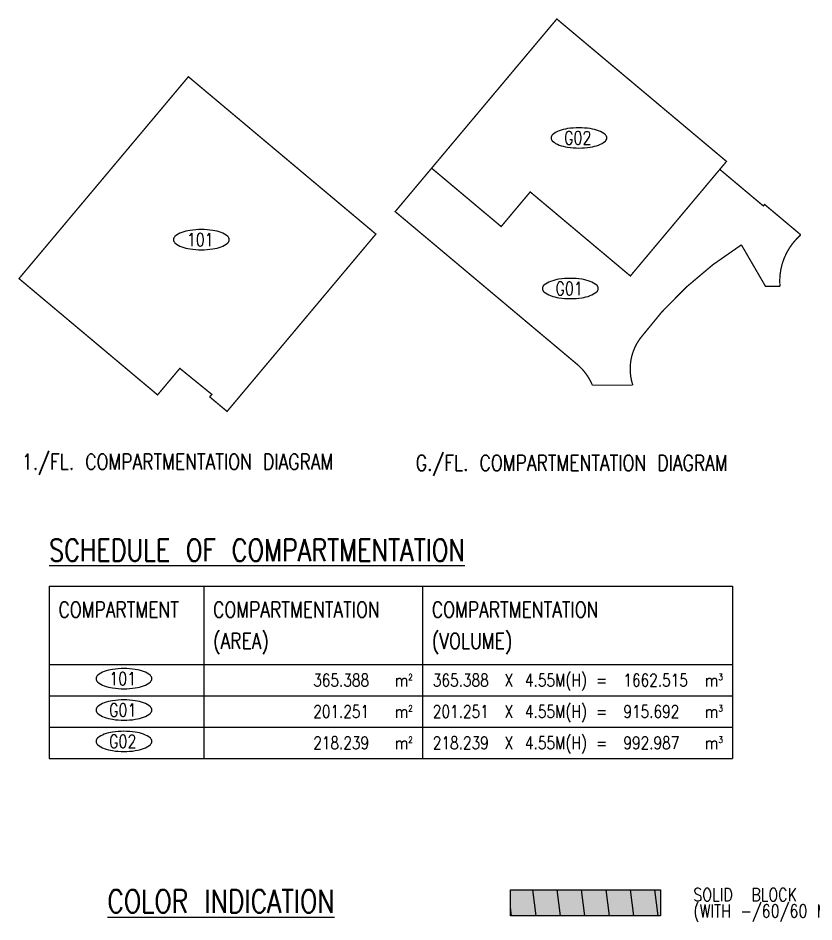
# Model space of a CAD drawing. Header units: millimetres. Extents: x 833220848 to 834439174, y 817676276 to 818025844.
# Drawn here: x 834323340 to 834353805, y 817936946 to 817971542 of the extents above; entities that cross this region are included whole.
import ezdxf
from ezdxf.enums import TextEntityAlignment as Align

# ---------------------------------------------------------------- set-up
doc = ezdxf.new("R2010")
doc.units = ezdxf.units.MM
doc.header["$LTSCALE"] = 1000
doc.header["$MEASUREMENT"] = 0
doc.linetypes.add('N132X01M - Default$0$R_WKCD_LB - Model$0$DIVIDE', pattern=[1.25, 0.5, -0.25, 0, -0.25, 0, -0.25])
for name, color, linetype in [('MGD041_4', 6, 'Continuous'), ('MGD044_1', 2, 'Continuous'), ('MGD044_3', 4, 'Continuous'), ('MGD047', 2, 'Continuous'), ('MGD064_C175', 175, 'Continuous'), ('VPA050_Marks', 1, 'Continuous')]:
    doc.layers.add(name, color=color, linetype=linetype)
doc.styles.get("Standard").update_dxf_attribs({"font": 'txt.shx', "width": 0.8})

msp = doc.modelspace()

# ---------------------------------------------------------------- hatches: boundary and pattern name
at = {"layer": 'MGD044_1'}
h = msp.add_hatch(dxfattribs=at)
h.set_pattern_fill('ANSI31', color=256, scale=7500, angle=45, style=0)
h.set_pattern_definition([(90, (0, 0), (-937.5, 1.13686837721616e-13), [])])
h.paths.add_polyline_path([(834342187.1667564, 817938175.38749), (834347937.1667564, 817938175.38749), (834347937.1667564, 817937175.38749), (834342187.1667564, 817937175.38749)])
at = {"layer": 'MGD064_C175'}
msp.add_hatch(color=256, dxfattribs=at).paths.add_polyline_path([(834342187.1667564, 817938175.38749), (834347937.1667564, 817938175.38749), (834347937.1667564, 817937175.38749), (834342187.1667564, 817937175.38749)])

# ---------------------------------------------------------------- linework, layer by layer
at = {"layer": 'MGD044_1', "linetype": 'Continuous'}
msp.add_lwpolyline([(834342187.1667564, 817938175.38749), (834347937.1667564, 817938175.38749), (834347937.1667564, 817937175.38749), (834342187.1667564, 817937175.38749), (834342187.1667564, 817938175.38749)], dxfattribs=at)
at = {"layer": 'MGD047'}
for points in [[(834344808.9371254, 817967342.8276151, 0.03730534795898525), (834344372.7358168, 817967310.2369759, 0.04975644492861348), (834344054.5150058, 817967229.4619681, 0.09308857196214157), (834343797.1903585, 817967077.4245591, 0.2161493872853625), (834343742.0231322, 817966955.7730863, 0.2161493872853504), (834343797.1903585, 817966834.121613, 0.09308857196214178), (834344054.515006, 817966682.0842044, 0.04975644492862526), (834344372.7358171, 817966601.3091964, 0.03730534795900746), (834344808.9371254, 817966568.7185576, 0.03730534795899037), (834345245.1384338, 817966601.3091967, 0.04975644492862083), (834345563.3592451, 817966682.0842046, 0.09308857196216674), (834345820.6838926, 817966834.1216135, 0.2161493872853649), (834345875.8511186, 817966955.7730862, 0.2161493872853535), (834345820.6838921, 817967077.4245591, 0.09308857196213983), (834345563.3592452, 817967229.461968, 0.04975644492861569), (834345245.1384337, 817967310.236976, 0.0373053479589939)], [(834330357.3650122, 817963447.7200533, 0.03730534795898525), (834329921.1637036, 817963415.1294142, 0.04975644492861348), (834329602.9428926, 817963334.3544062, 0.09308857196214157), (834329345.6182452, 817963182.3169974, 0.2161493872853625), (834329290.4510189, 817963060.6655246, 0.2161493872853504), (834329345.6182452, 817962939.0140513, 0.09308857196214178), (834329602.9428927, 817962786.9766427, 0.04975644492862526), (834329921.1637038, 817962706.2016345, 0.03730534795900746), (834330357.3650122, 817962673.6109958, 0.03730534795899037), (834330793.5663205, 817962706.201635, 0.04975644492862083), (834331111.7871318, 817962786.9766427, 0.09308857196216674), (834331369.1117793, 817962939.0140517, 0.2161493872853649), (834331424.2790053, 817963060.6655244, 0.2161493872853535), (834331369.1117789, 817963182.3169974, 0.09308857196213983), (834331111.7871319, 817963334.3544062, 0.04975644492861569), (834330793.5663204, 817963415.1294142, 0.0373053479589939)], [(834344481.4165728, 817961578.1896985, 0.03730534795898525), (834344045.2152643, 817961545.5990593, 0.04975644492861348), (834343726.9944532, 817961464.8240514, 0.09308857196214157), (834343469.6698059, 817961312.7866426, 0.2161493872853625), (834343414.5025797, 817961191.1351697, 0.2161493872853504), (834343469.6698059, 817961069.4836965, 0.09308857196214178), (834343726.9944534, 817960917.4462879, 0.04975644492862526), (834344045.2152646, 817960836.6712797, 0.03730534795900746), (834344481.4165728, 817960804.0806409, 0.03730534795899037), (834344917.6178813, 817960836.6712801, 0.04975644492862083), (834345235.8386924, 817960917.4462879, 0.09308857196216674), (834345493.16334, 817961069.4836968, 0.2161493872853649), (834345548.3305659, 817961191.1351695, 0.2161493872853535), (834345493.1633396, 817961312.7866426, 0.09308857196213983), (834345235.8386927, 817961464.8240514, 0.04975644492861569), (834344917.6178811, 817961545.5990593, 0.0373053479589939)]]:
    msp.add_lwpolyline(points, format="xyb", close=True, dxfattribs=at)
at = {"layer": 'VPA050_Marks', "color": 6}
for p, q in [((834324528.9012511, 817949798.1383694), (834324528.9012511, 817943198.1383681)), ((834324528.9012511, 817949798.138368), (834350693.802897, 817949798.1383677)), ((834330445.912427, 817949798.1383704), (834330445.9124271, 817943198.1383684)), ((834338819.857662, 817949798.1383704), (834338819.857662, 817943198.138368)), ((834350693.802897, 817949798.1383704), (834350693.8028969, 817943198.1383678)), ((834324528.9012511, 817946798.138368), (834350693.802897, 817946798.1383677)), ((834324528.9012511, 817943198.1383682), (834350693.802897, 817943198.1383679))]:
    msp.add_line(p, q, dxfattribs=at)
at = {"layer": 'VPA050_Marks', "color": 1}
for p, q in [((834324528.9012512, 817945598.1383681), (834350693.802897, 817945598.1383678)), ((834324528.9012511, 817944398.138368), (834350693.802897, 817944398.1383678))]:
    msp.add_line(p, q, dxfattribs=at)
at = {"layer": 'VPA050_Marks', "color": 2, "linetype": 'N132X01M - Default$0$R_WKCD_LB - Model$0$DIVIDE', "const_width": 50}
msp.add_lwpolyline([(834339170.6231961, 817965796.3941737), (834343962.6048074, 817971507.2554736), (834350038.9567329, 817966408.5908155), (834350171.3980665, 817966297.4593204), (834350231.1860136, 817966247.2912761), (834350458.6602018, 817966056.4159657), (834350249.7556748, 817965807.452132), (834346778.7026175, 817961670.8121806), (834342944.6501791, 817964887.9641672), (834341832.6275802, 817963562.7072386), (834339170.6231372, 817965796.3941784)], close=True, dxfattribs=at)
msp.add_lwpolyline([(834324162.3118777, 817962508.6267549), (834323374.8970569, 817961570.2223134), (834323374.8970569, 817961570.2223134), (834325018.0656145, 817960191.4401764), (834325018.0656184, 817960191.4401813), (834328679.7548263, 817957118.9181167), (834329531.4484072, 817958133.9270005), (834330757.8683168, 817957137.4736882), (834330677.5198659, 817957041.7181331), (834331340.1482676, 817956485.7068733), (834337036.853465, 817963274.7757574), (834329859.0170686, 817969297.6956311), (834324162.3118778, 817962508.6267549)], dxfattribs=at)
at = {"layer": 'VPA050_Marks', "color": 2, "linetype": 'N132X01M - Default$0$R_WKCD_LB - Model$0$DIVIDE', "const_width": 50, "elevation": 50}
msp.add_lwpolyline([(834353302.4428055, 817963245.9434862, 0.2384653611171952), (834352504.0388741, 817961277.6709667), (834351949.0322014, 817961277.6709667), (834351028.8325758, 817962862.3341416, 0.09205047436068645), (834347147.7535932, 817959274.7676078, 0.2417037481053941), (834346871.5343109, 817957491.9636246), (834345325.1931095, 817957491.9636248, 0.1109492417498052), (834344786.8787205, 817958251.0623778), (834337775.7740276, 817964134.077742), (834339170.6231961, 817965796.3941737), (834341181.4898214, 817964109.076728), (834341832.6275802, 817963562.7072386), (834342944.6501794, 817964887.9641665), (834346778.7026174, 817961670.8121805), (834350201.5465991, 817965749.9987937), (834351867.6933017, 817964351.935743), (834351915.9069945, 817964409.3851742), (834352698.2345635, 817963752.9343995), (834353302.4427856, 817963245.9434689)], format="xyb", dxfattribs=at)
at = {"layer": 'VPA050_Marks'}
for points in [[(834327392.1714704, 817946643.2633353, 0.03730534795898525), (834326955.9701618, 817946610.672696, 0.04975644492861348), (834326637.7493508, 817946529.8976883, 0.09308857196214157), (834326380.4247034, 817946377.8602793, 0.2161493872853625), (834326325.257477, 817946256.2088065, 0.2161493872853504), (834326380.4247034, 817946134.5573334, 0.09308857196214178), (834326637.7493509, 817945982.5199245, 0.04975644492862526), (834326955.970162, 817945901.7449166, 0.03730534795900746), (834327392.1714704, 817945869.1542777, 0.03730534795899037), (834327828.3727788, 817945901.7449168, 0.04975644492862083), (834328146.59359, 817945982.5199248, 0.09308857196216674), (834328403.9182374, 817946134.5573336, 0.2161493872853649), (834328459.0854635, 817946256.2088064, 0.2161493872853535), (834328403.918237, 817946377.8602794, 0.09308857196213983), (834328146.59359, 817946529.8976883, 0.04975644492861569), (834327828.3727787, 817946610.6726962, 0.0373053479589939)], [(834327392.1714704, 817945443.2633355, 0.03730534795898525), (834326955.9701618, 817945410.6726961, 0.04975644492861348), (834326637.7493508, 817945329.8976884, 0.09308857196214157), (834326380.4247034, 817945177.8602794, 0.2161493872853625), (834326325.257477, 817945056.2088066, 0.2161493872853504), (834326380.4247034, 817944934.5573335, 0.09308857196214178), (834326637.7493509, 817944782.5199246, 0.04975644492862526), (834326955.970162, 817944701.7449167, 0.03730534795900746), (834327392.1714704, 817944669.1542778, 0.03730534795899037), (834327828.3727788, 817944701.7449169, 0.04975644492862083), (834328146.59359, 817944782.5199249, 0.09308857196216674), (834328403.9182374, 817944934.5573337, 0.2161493872853649), (834328459.0854635, 817945056.2088065, 0.2161493872853535), (834328403.918237, 817945177.8602796, 0.09308857196213983), (834328146.59359, 817945329.8976884, 0.04975644492861569), (834327828.3727787, 817945410.6726964, 0.0373053479589939)], [(834327392.1714704, 817944243.2633353, 0.03730534795898525), (834326955.9701618, 817944210.672696, 0.04975644492861348), (834326637.7493508, 817944129.8976883, 0.09308857196214157), (834326380.4247034, 817943977.8602793, 0.2161493872853625), (834326325.257477, 817943856.2088065, 0.2161493872853504), (834326380.4247034, 817943734.5573334, 0.09308857196214178), (834326637.7493509, 817943582.5199245, 0.04975644492862526), (834326955.970162, 817943501.7449166, 0.03730534795900746), (834327392.1714704, 817943469.1542777, 0.03730534795899037), (834327828.3727788, 817943501.7449168, 0.04975644492862083), (834328146.59359, 817943582.5199248, 0.09308857196216674), (834328403.9182374, 817943734.5573336, 0.2161493872853649), (834328459.0854635, 817943856.2088064, 0.2161493872853535), (834328403.918237, 817943977.8602794, 0.09308857196213983), (834328146.59359, 817944129.8976883, 0.04975644492861569), (834327828.3727787, 817944210.6726962, 0.0373053479589939)]]:
    msp.add_lwpolyline(points, format="xyb", close=True, dxfattribs=at)

# ---------------------------------------------------------------- texts
at = {"layer": 'MGD041_4', "width": 0.8}
for s, p in [('1./FL. COMPARTMENTATION DIAGRAM', (834323487.8072203, 817954258.4962679)), ('G./FL. COMPARTMENTATION DIAGRAM', (834338563.1161833, 817954215.7197529))]:
    msp.add_text(s, height=600, dxfattribs=at).set_placement(p)
at = {"layer": 'MGD044_1', "width": 0.8}
for s, p in [('SOLID  BLOCK', (834349187.1667564, 817937737.88749)), ('(WITH -/60/60 MIN. FRR)', (834349187.1667564, 817937112.88749))]:
    msp.add_text(s, height=500.0000000000001, dxfattribs=at).set_placement(p)
at = {"layer": 'MGD044_3', "width": 0.8}
msp.add_text('%%UCOLOR INDICATION', height=875, dxfattribs=at).set_placement((834326761.5892386, 817937300.3874902))
at = {"layer": 'MGD047', "width": 0.8}
for s, p in [('G02', (834344763.5582305, 817966955.7730862)), ('101', (834330311.9861172, 817963060.6655244)), ('G01', (834344436.037678, 817961191.1351695))]:
    msp.add_text(s, height=500, dxfattribs=at).set_placement(p, align=Align.MIDDLE)
at = {"layer": 'VPA050_Marks'}
for s, height, width, p in [('%%USCHEDULE OF COMPARTMENTATION', 840, 0.8, (834324528.9012511, 817950758.1383694)), ('COMPARTMENT', 600, 0.8, (834324888.9012511, 817948598.1383656)), ('COMPARTMENTATION', 600, 0.8, (834330805.912427, 817948598.138368)), ('COMPARTMENTATION', 600, 0.8, (834339179.857662, 817948598.1383655)), ('(AREA)', 600, 0.8, (834330805.912427, 817947398.138368)), ('(VOLUME)', 600, 0.8, (834339179.857662, 817947398.1383655)), ('4.55M(H)', 480.0000000000001, 0.8, (834342743.6701663, 817945958.1383679)), ('365.388', 480.0000000000001, 0.8, (834334638.3334569, 817945958.138368)), ('m', 480.0000011920929, 0.8499999819944303, (834337753.0909289, 817945958.138368)), ('2', 240.0000005960464, 0.8500000316649674, (834338273.8909302, 817946198.1383686)), ('365.388', 480.0000000000001, 0.8, (834339217.0835178, 817945958.1383679)), ('X', 480.0000000000001, 0.8, (834341962.1022155, 817945958.1383679)), ('=', 480.0000000000001, 0.8, (834345461.9074634, 817945958.1383679)), ('1662.515', 480.0000000000001, 0.8, (834346512.2786919, 817945958.1383679)), ('m', 480.0000011920929, 0.8499999819944303, (834349627.0361639, 817945958.1383679)), ('3', 240.0000005960464, 0.8500000316649674, (834350147.8361652, 817946198.1383685)), ('201.251', 480.0000000000001, 0.8, (834334638.3334569, 817944758.1383681)), ('2', 240.0000005960464, 0.8500000316649674, (834338273.8909302, 817944998.1383687)), ('201.251', 480.0000000000001, 0.8, (834339217.0835178, 817944758.138368)), ('X', 480.0000000000001, 0.8, (834341962.1022155, 817944758.138368)), ('4.55M(H)', 480.0000000000001, 0.8, (834342743.6701663, 817944758.138368)), ('915.692', 480.0000000000001, 0.8, (834346512.2786919, 817944758.138368)), ('3', 240.0000005960464, 0.8500000316649674, (834350147.8361652, 817944998.1383686)), ('m', 480.0000011920929, 0.8499999819944303, (834337753.0909289, 817944758.1383681)), ('=', 480.0000000000001, 0.8, (834345461.9074634, 817944758.138368)), ('m', 480.0000011920929, 0.8499999819944303, (834349627.0361639, 817944758.138368)), ('4.55M(H)', 480.0000000000001, 0.8, (834342743.6701663, 817943558.138368)), ('218.239', 480.0000000000001, 0.8, (834334638.3334569, 817943558.1383681)), ('m', 480.0000011920929, 0.8499999819944303, (834337753.0909289, 817943558.1383681)), ('2', 240.0000005960464, 0.8500000316649674, (834338273.8909302, 817943798.1383687)), ('218.239', 480.0000000000001, 0.8, (834339217.0835178, 817943558.138368)), ('X', 480.0000000000001, 0.8, (834341962.1022155, 817943558.138368)), ('=', 480.0000000000001, 0.8, (834345461.9074634, 817943558.138368)), ('992.987', 480.0000000000001, 0.8, (834346512.2786919, 817943558.138368)), ('m', 480.0000011920929, 0.8499999819944303, (834349627.0361639, 817943558.138368)), ('3', 240.0000005960464, 0.8500000316649674, (834350147.8361652, 817943798.1383686))]:
    msp.add_text(s, height=height, dxfattribs=dict(at, width=width)).set_placement(p)
at = {"layer": 'VPA050_Marks', "width": 0.8}
for s, p in [('101', (834327346.7925755, 817946256.2088064)), ('G01', (834327346.7925755, 817945056.2088065)), ('G02', (834327346.7925755, 817943856.2088064))]:
    msp.add_text(s, height=500, dxfattribs=at).set_placement(p, align=Align.MIDDLE)

doc.saveas('drawing.dxf')
